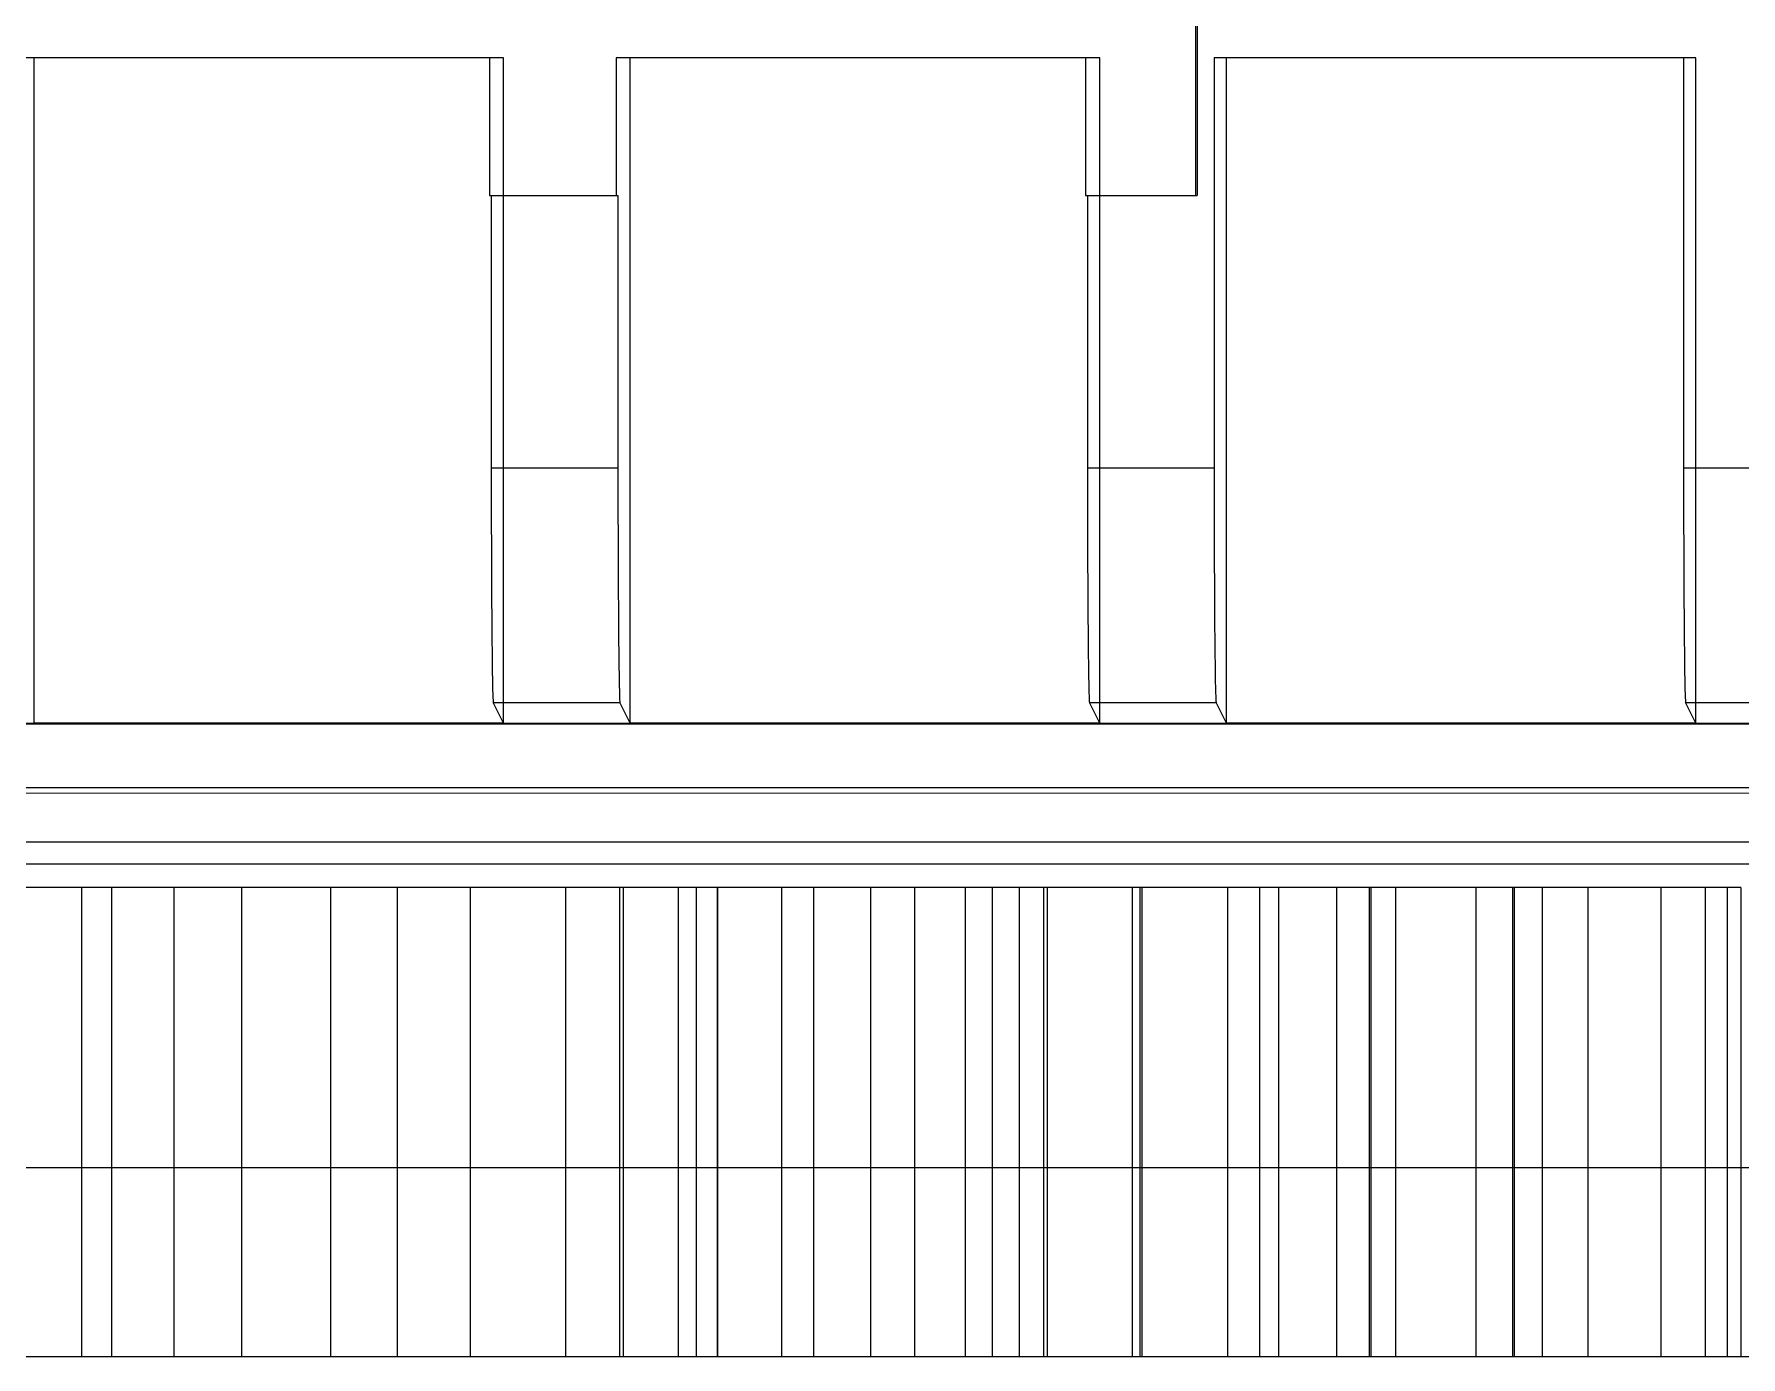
# Model space of a CAD drawing. Extents: x 0 to 171, y 0 to 414.
# Drawn here: x 85.89 to 122.04, y 56.1 to 84.12 of the extents above; entities that cross this region are included whole.
import ezdxf

# ---------------------------------------------------------------- set-up
doc = ezdxf.new("R2010")
doc.units = 0
doc.layers.add('-15N-THT. THIẾT BỊ ĐÓNG MỞ', color=40, linetype='CONTINUOUS')

# ---------------------------------------------------------------- blocks, each defined once
blk = doc.blocks.new('06 - N - SC VSD ATV630U75~D11N4')
at = {"layer": '-15N-THT. THIẾT BỊ ĐÓNG MỞ'}
for p, q in [((24.984, -101.291), (24.984, -126.25)), ((25.022, -101.291), (25.022, -126.25)), ((10.333, -123.333), (0.093, -123.333)), ((0.391, -137.425), (0.391, -123.333)), ((10.036, -123.333), (10.036, -126.25)), ((10.333, -137.422), (10.333, -123.333)), ((12.718, -123.333), (12.718, -126.25)), ((22.959, -123.333), (12.718, -123.333)), ((13.017, -137.425), (13.017, -123.333)), ((22.661, -123.333), (22.661, -126.25)), ((22.959, -137.422), (22.959, -123.333)), ((25.382, -123.333), (25.382, -132.018)), ((35.585, -123.333), (25.382, -123.333)), ((25.643, -137.425), (25.643, -123.333)), ((35.325, -123.333), (35.325, -132.018)), ((35.585, -137.422), (35.585, -123.333)), ((10.036, -126.25), (12.718, -126.25)), ((10.073, -126.25), (10.073, -132.018)), ((12.718, -126.25), (12.755, -126.25)), ((12.755, -126.25), (12.755, -132.018)), ((22.661, -126.25), (25.022, -126.25)), ((22.699, -126.25), (22.699, -132.018)), ((10.073, -132.018), (10.073, -132.238)), ((10.073, -132.018), (12.755, -132.018)), ((10.073, -132.238), (10.073, -132.458)), ((12.755, -132.018), (12.755, -132.238)), ((12.755, -132.238), (12.756, -132.458)), ((22.699, -132.018), (25.382, -132.018)), ((22.699, -132.018), (22.699, -132.238)), ((22.699, -132.238), (22.699, -132.458)), ((25.382, -132.018), (25.382, -132.238)), ((25.382, -132.238), (25.382, -132.458)), ((35.325, -132.018), (38.008, -132.018)), ((35.325, -132.018), (35.325, -132.238)), ((35.325, -132.238), (35.325, -132.458)), ((10.073, -132.458), (10.073, -132.678)), ((12.756, -132.458), (12.756, -132.678)), ((22.699, -132.458), (22.699, -132.678)), ((25.382, -132.458), (25.382, -132.678)), ((35.325, -132.458), (35.325, -132.678)), ((10.073, -132.678), (10.073, -132.896)), ((10.073, -132.896), (10.074, -133.112)), ((12.756, -132.678), (12.756, -132.896)), ((12.756, -132.896), (12.756, -133.112)), ((22.699, -132.678), (22.699, -132.896)), ((22.699, -132.896), (22.7, -133.112)), ((25.382, -132.678), (25.382, -132.896)), ((25.382, -132.896), (25.383, -133.112)), ((35.325, -132.678), (35.326, -132.896)), ((35.326, -132.896), (35.326, -133.112)), ((10.074, -133.112), (10.074, -133.326)), ((10.074, -133.326), (10.075, -133.537)), ((12.756, -133.112), (12.757, -133.326)), ((12.757, -133.326), (12.757, -133.537)), ((22.7, -133.112), (22.7, -133.326)), ((22.7, -133.326), (22.701, -133.537)), ((25.383, -133.112), (25.383, -133.326)), ((25.383, -133.326), (25.384, -133.537)), ((35.326, -133.112), (35.326, -133.326)), ((35.326, -133.326), (35.327, -133.537)), ((10.075, -133.537), (10.075, -133.746)), ((12.757, -133.537), (12.758, -133.746)), ((22.701, -133.537), (22.701, -133.746)), ((25.384, -133.537), (25.384, -133.746)), ((35.327, -133.537), (35.328, -133.746)), ((10.075, -133.746), (10.076, -133.951)), ((10.076, -133.951), (10.077, -134.152)), ((12.758, -133.746), (12.759, -133.951)), ((12.759, -133.951), (12.76, -134.152)), ((22.701, -133.746), (22.702, -133.951)), ((22.702, -133.951), (22.703, -134.152)), ((25.384, -133.746), (25.385, -133.951)), ((25.385, -133.951), (25.386, -134.152)), ((35.328, -133.746), (35.328, -133.951)), ((35.328, -133.951), (35.329, -134.152)), ((10.077, -134.152), (10.078, -134.349)), ((10.078, -134.349), (10.079, -134.542)), ((12.76, -134.152), (12.76, -134.349)), ((12.76, -134.349), (12.761, -134.542)), ((22.703, -134.152), (22.704, -134.349)), ((22.704, -134.349), (22.705, -134.542)), ((25.386, -134.152), (25.387, -134.349)), ((25.387, -134.349), (25.388, -134.542)), ((35.329, -134.152), (35.33, -134.349)), ((35.33, -134.349), (35.331, -134.542)), ((10.079, -134.542), (10.08, -134.729)), ((10.08, -134.729), (10.081, -134.911)), ((12.761, -134.542), (12.762, -134.729)), ((12.762, -134.729), (12.764, -134.912)), ((22.705, -134.542), (22.706, -134.729)), ((22.706, -134.729), (22.707, -134.911)), ((25.388, -134.542), (25.389, -134.729)), ((25.389, -134.729), (25.39, -134.912)), ((35.331, -134.542), (35.332, -134.729)), ((35.332, -134.729), (35.333, -134.911)), ((10.081, -134.911), (10.082, -135.088)), ((10.082, -135.088), (10.083, -135.258)), ((12.764, -134.912), (12.765, -135.088)), ((12.765, -135.088), (12.766, -135.258)), ((22.707, -134.911), (22.708, -135.088)), ((22.708, -135.088), (22.709, -135.258)), ((25.39, -134.912), (25.391, -135.088)), ((25.391, -135.088), (25.392, -135.258)), ((35.333, -134.911), (35.334, -135.088)), ((35.334, -135.088), (35.335, -135.258)), ((10.083, -135.258), (10.084, -135.422)), ((10.084, -135.422), (10.086, -135.58)), ((12.766, -135.258), (12.767, -135.423)), ((12.767, -135.423), (12.769, -135.58)), ((22.709, -135.258), (22.711, -135.422)), ((22.711, -135.422), (22.712, -135.58)), ((25.392, -135.258), (25.393, -135.423)), ((25.393, -135.423), (25.395, -135.58)), ((35.335, -135.258), (35.337, -135.422)), ((35.337, -135.422), (35.338, -135.58)), ((10.086, -135.58), (10.087, -135.73)), ((10.087, -135.73), (10.089, -135.873)), ((10.089, -135.873), (10.09, -136.009)), ((12.769, -135.58), (12.77, -135.73)), ((12.77, -135.73), (12.771, -135.873)), ((12.771, -135.873), (12.773, -136.009)), ((22.712, -135.58), (22.713, -135.73)), ((22.713, -135.73), (22.715, -135.873)), ((22.715, -135.873), (22.716, -136.009)), ((25.395, -135.58), (25.396, -135.73)), ((25.396, -135.73), (25.398, -135.873)), ((25.398, -135.873), (25.399, -136.009)), ((35.338, -135.58), (35.339, -135.73)), ((35.339, -135.73), (35.341, -135.873)), ((35.341, -135.873), (35.342, -136.009)), ((10.09, -136.009), (10.092, -136.136)), ((10.092, -136.136), (10.093, -136.256)), ((10.093, -136.256), (10.095, -136.367)), ((12.773, -136.009), (12.774, -136.136)), ((12.774, -136.136), (12.776, -136.256)), ((12.776, -136.256), (12.778, -136.367)), ((22.716, -136.009), (22.718, -136.136)), ((22.718, -136.136), (22.719, -136.256)), ((22.719, -136.256), (22.721, -136.367)), ((25.399, -136.009), (25.401, -136.136)), ((25.401, -136.136), (25.402, -136.256)), ((25.402, -136.256), (25.404, -136.367)), ((35.342, -136.009), (35.344, -136.136)), ((35.344, -136.136), (35.346, -136.256)), ((35.346, -136.256), (35.347, -136.367)), ((10.095, -136.367), (10.097, -136.469)), ((10.097, -136.469), (10.098, -136.563)), ((10.098, -136.563), (10.1, -136.648)), ((12.778, -136.367), (12.779, -136.469)), ((12.779, -136.469), (12.781, -136.563)), ((12.781, -136.563), (12.783, -136.648)), ((22.721, -136.367), (22.723, -136.469)), ((22.723, -136.469), (22.725, -136.563)), ((22.725, -136.563), (22.726, -136.648)), ((25.404, -136.367), (25.406, -136.469)), ((25.406, -136.469), (25.407, -136.563)), ((25.407, -136.563), (25.409, -136.648)), ((35.347, -136.367), (35.349, -136.469)), ((35.349, -136.469), (35.351, -136.563)), ((35.351, -136.563), (35.352, -136.648)), ((10.1, -136.648), (10.102, -136.724)), ((10.102, -136.724), (10.104, -136.79)), ((10.104, -136.79), (10.106, -136.847)), ((10.106, -136.847), (10.108, -136.895)), ((10.108, -136.895), (10.11, -136.932)), ((10.11, -136.932), (10.111, -136.961)), ((10.111, -136.961), (10.113, -136.979)), ((10.113, -136.979), (10.115, -136.988)), ((10.115, -136.988), (12.798, -136.988)), ((10.333, -137.422), (10.115, -136.988)), ((12.783, -136.648), (12.785, -136.724)), ((12.785, -136.724), (12.787, -136.79)), ((12.787, -136.79), (12.789, -136.847)), ((12.789, -136.847), (12.79, -136.895)), ((12.79, -136.895), (12.792, -136.932)), ((12.792, -136.932), (12.794, -136.961)), ((12.794, -136.961), (12.796, -136.979)), ((12.796, -136.979), (12.798, -136.988)), ((13.017, -137.425), (12.798, -136.988)), ((22.726, -136.648), (22.728, -136.724)), ((22.728, -136.724), (22.73, -136.79)), ((22.73, -136.79), (22.732, -136.847)), ((22.732, -136.847), (22.734, -136.895)), ((22.734, -136.895), (22.736, -136.932)), ((22.736, -136.932), (22.738, -136.961)), ((22.738, -136.961), (22.739, -136.979)), ((22.739, -136.979), (22.741, -136.988)), ((22.741, -136.988), (25.424, -136.988)), ((22.959, -137.422), (22.741, -136.988)), ((25.409, -136.648), (25.411, -136.724)), ((25.411, -136.724), (25.413, -136.79)), ((25.413, -136.79), (25.415, -136.847)), ((25.415, -136.847), (25.416, -136.895)), ((25.416, -136.895), (25.418, -136.932)), ((25.418, -136.932), (25.42, -136.961)), ((25.42, -136.961), (25.422, -136.979)), ((25.422, -136.979), (25.424, -136.988)), ((25.643, -137.425), (25.424, -136.988)), ((35.352, -136.648), (35.354, -136.724)), ((35.354, -136.724), (35.356, -136.79)), ((35.356, -136.79), (35.358, -136.847)), ((35.358, -136.847), (35.36, -136.895)), ((35.36, -136.895), (35.362, -136.932)), ((35.362, -136.932), (35.364, -136.961)), ((35.364, -136.961), (35.366, -136.979)), ((35.366, -136.979), (35.367, -136.988)), ((35.367, -136.988), (38.05, -136.988)), ((35.585, -137.422), (35.367, -136.988)), ((-71.776, -137.442), (71.672, -137.442)), ((-52.635, -137.422), (71.682, -137.422)), ((-52.635, -137.425), (76.355, -137.425)), ((10.333, -137.422), (0.391, -137.425)), ((22.959, -137.422), (13.017, -137.425)), ((35.585, -137.422), (25.643, -137.425)), ((-71.776, -138.784), (71.672, -138.784)), ((-71.842, -138.916), (71.617, -138.894)), ((59.15, -139.946), (-59.15, -139.946)), ((66.607, -140.408), (-66.607, -140.408)), ((36.538, -140.905), (-36.538, -140.905)), ((1.395, -140.905), (1.395, -150.847)), ((2.033, -140.905), (2.033, -150.847)), ((3.348, -140.905), (3.348, -150.847)), ((4.782, -140.905), (4.782, -150.847)), ((6.67, -140.905), (6.67, -150.847)), ((8.083, -140.905), (8.083, -150.847)), ((9.624, -140.905), (9.624, -150.847)), ((11.646, -140.905), (11.646, -150.847)), ((12.792, -140.905), (12.792, -150.847)), ((12.866, -140.905), (12.866, -150.847)), ((14.028, -140.905), (14.028, -150.847)), ((14.416, -150.847), (14.416, -140.905)), ((14.856, -140.905), (14.856, -150.847)), ((14.864, -140.905), (14.864, -150.847)), ((16.219, -140.905), (16.219, -150.847)), ((16.902, -150.847), (16.902, -140.905)), ((18.101, -140.905), (18.101, -150.847)), ((19.04, -150.847), (19.04, -140.905)), ((20.11, -140.905), (20.11, -150.847)), ((20.684, -140.905), (20.684, -150.847)), ((21.25, -140.905), (21.25, -150.847)), ((21.768, -140.905), (21.768, -150.847)), ((21.845, -140.905), (21.845, -150.847)), ((23.646, -140.905), (23.646, -150.847)), ((23.805, -140.905), (23.805, -150.847)), ((23.861, -150.847), (23.861, -140.905)), ((25.664, -140.905), (25.664, -150.847)), ((26.347, -150.847), (26.347, -140.905)), ((26.745, -140.905), (26.745, -150.847)), ((27.973, -140.905), (27.973, -150.847)), ((28.668, -140.905), (28.668, -150.847)), ((28.703, -140.905), (28.703, -150.847)), ((29.226, -140.905), (29.226, -150.847)), ((30.925, -140.905), (30.925, -150.847)), ((31.7, -140.905), (31.7, -150.847)), ((31.733, -140.905), (31.733, -150.847)), ((32.331, -140.905), (32.331, -150.847)), ((33.306, -150.847), (33.306, -140.905)), ((34.84, -140.905), (34.84, -150.847)), ((35.792, -150.847), (35.792, -140.905)), ((36.246, -140.905), (36.246, -150.847)), ((36.538, -140.905), (36.538, -150.847)), ((-59.15, -146.834), (59.15, -146.834)), ((58.653, -150.847), (-58.653, -150.847))]:
    blk.add_line(p, q, dxfattribs=at)

msp = doc.modelspace()

# ---------------------------------------------------------------- block references
msp.add_blockref('06 - N - SC VSD ATV630U75~D11N4', (85.5, 206.951))

doc.saveas('drawing.dxf')
